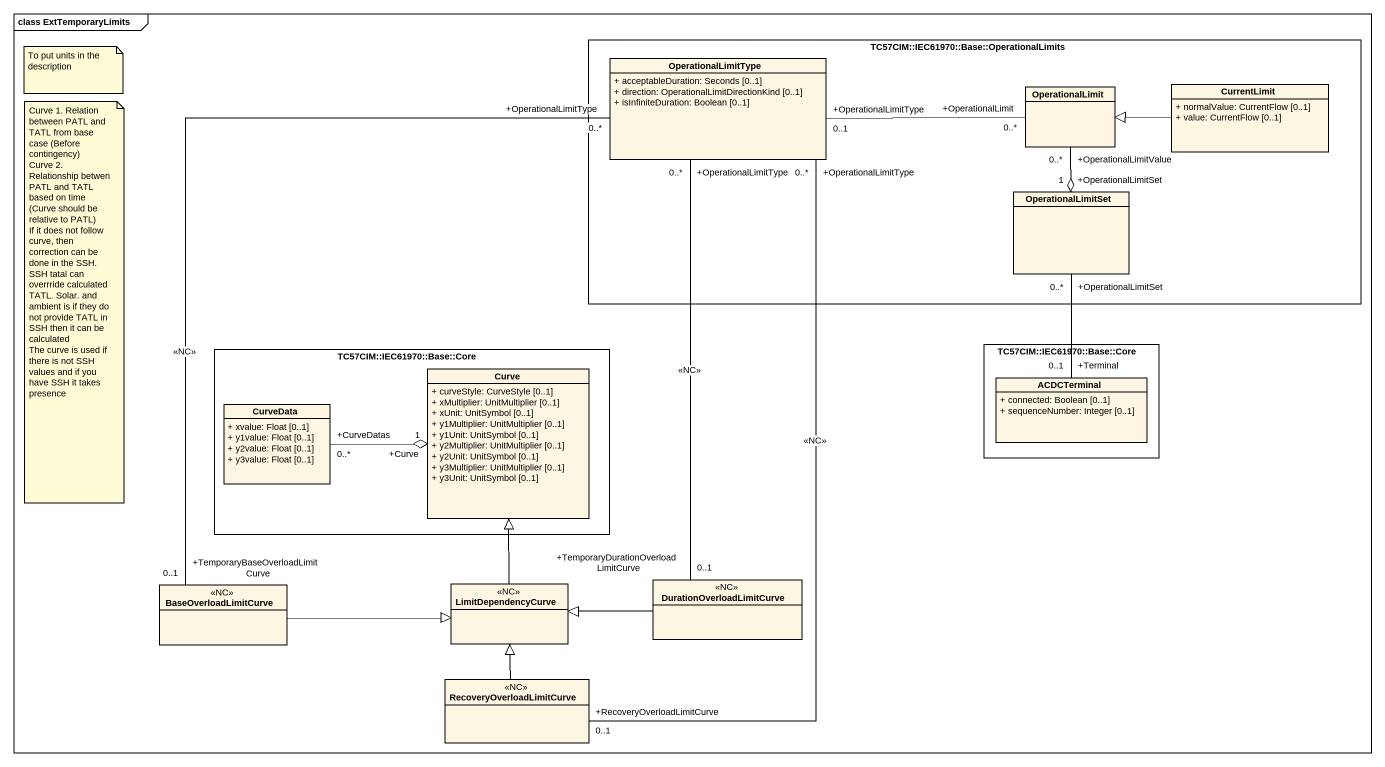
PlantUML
@startuml
mainframe class ExtTemporaryLimits
hide circle
hide empty members
skinparam classAttributeIconSize 0
rectangle "TC57CIM::IEC61970::Base::OperationalLimits" as TC57CIM_IEC61970_Base {
  class OperationalLimitType {
    + acceptableDuration: Seconds [0..1]
    + direction: OperationalLimitDirectionKind [0..1]
    + isInfiniteDuration: Boolean [0..1]
  }
  class OperationalLimit
  class CurrentLimit {
    + normalValue: CurrentFlow [0..1]
    + value: CurrentFlow [0..1]
  }
  class OperationalLimitSet
}
rectangle "TC57CIM::IEC61970::Base::Core" as TC57CIM_IEC61970_Base_Core {
  class ACDCTerminal {
    + connected: Boolean [0..1]
    + sequenceNumber: Integer [0..1]
  }
}
rectangle "TC57CIM::IEC61970::Base::Core" as TC57CIM_IEC61970_Base_Core_2 {
  class Curve {
    + curveStyle: CurveStyle [0..1]
    + xMultiplier: UnitMultiplier [0..1]
    + xUnit: UnitSymbol [0..1]
    + y1Multiplier: UnitMultiplier [0..1]
    + y1Unit: UnitSymbol [0..1]
    + y2Multiplier: UnitMultiplier [0..1]
    + y2Unit: UnitSymbol [0..1]
    + y3Multiplier: UnitMultiplier [0..1]
    + y3Unit: UnitSymbol [0..1]
  }
  class CurveData {
    + xvalue: Float [0..1]
    + y1value: Float [0..1]
    + y2value: Float [0..1]
    + y3value: Float [0..1]
  }
}
class DurationOverloadLimitCurve <<NC>>
class BaseOverloadLimitCurve <<NC>>
class LimitDependencyCurve <<NC>>
class RecoveryOverloadLimitCurve <<NC>>
OperationalLimit "+OperationalLimit\n0..*" -left- "+OperationalLimitType\n0..1" OperationalLimitType
OperationalLimit "+OperationalLimitValue\n0..*" --o "+OperationalLimitSet\n1" OperationalLimitSet
CurrentLimit -left-|> OperationalLimit
OperationalLimitSet "+OperationalLimitSet\n0..*" -- "+Terminal\n0..1" ACDCTerminal
CurveData "+CurveDatas\n0..*" -right-o "+Curve\n1" Curve
DurationOverloadLimitCurve "+TemporaryDurationOverloadLimitCurve\n0..1" -up- "+OperationalLimitType\n0..*" OperationalLimitType : <<NC>>
DurationOverloadLimitCurve -left-|> LimitDependencyCurve
BaseOverloadLimitCurve "+TemporaryBaseOverloadLimitCurve\n0..1" -up- "+OperationalLimitType\n0..*" OperationalLimitType : <<NC>>
BaseOverloadLimitCurve -right-|> LimitDependencyCurve
LimitDependencyCurve -up-|> Curve
RecoveryOverloadLimitCurve "+RecoveryOverloadLimitCurve\n0..1" -up- "+OperationalLimitType\n0..*" OperationalLimitType : <<NC>>
RecoveryOverloadLimitCurve -up-|> LimitDependencyCurve
note as N1
  To put units in the description
end note
note as N2
  Curve 1. Relation between PATL and TATL from base case (Before contingency)
  Curve 2. Relationship betwen PATL and TATL based on time (Curve should be relative to PATL)
  If it does not follow curve, then correction can be done in the SSH. SSH tatal can overrride calculated TATL. Solar. and ambient is if they do not provide TATL in SSH then it can be calculated
  The curve is used if there is not SSH values and if you have SSH it takes presence
end note
@enduml
